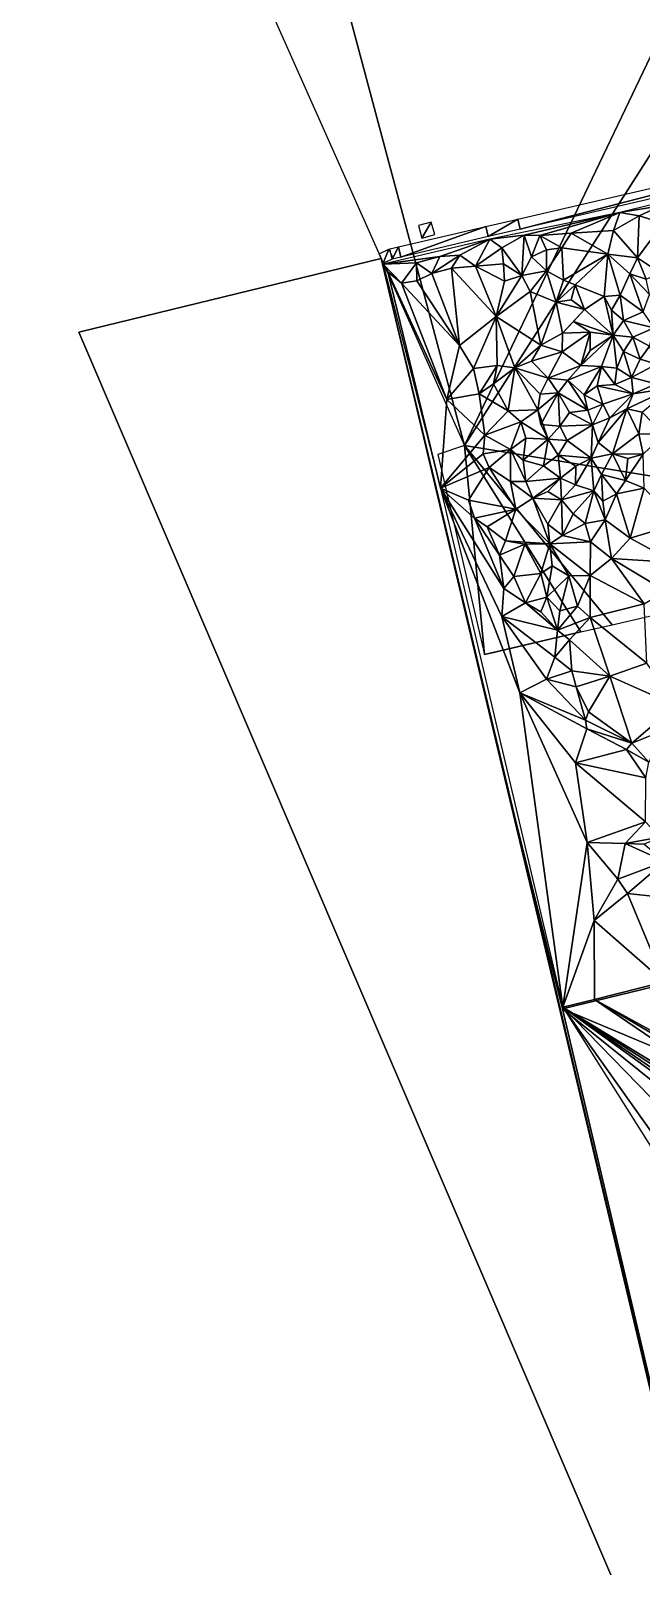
# Model space of a CAD drawing. Header units: metres. Extents: x -113 to 180, y -133 to 86.
# Drawn here: x -74.1 to -62.23, y -108.34 to -78.48 of the extents above; entities that cross this region are included whole.
import ezdxf

# ---------------------------------------------------------------- set-up
doc = ezdxf.new("R2010")
doc.units = ezdxf.units.M
for name, color, linetype, true_color in [('ARQUETA', 7, 'Continuous', 0x6f7175), ('ASFALTO', 7, 'Continuous', 0x4a4b4e), ('BORDILLO', 7, 'Continuous', 0xcfcac0), ('EDIFICACION', 7, 'Continuous', 0xd9d4ca), ('TERRENO', 7, 'Continuous', 0x9a9179)]:
    doc.layers.add(name, color=color, linetype=linetype, true_color=true_color)

msp = doc.modelspace()

# ---------------------------------------------------------------- linework, layer by layer
at = {"layer": 'ARQUETA'}
for points in [[(-66.317, -82.197, 81.604), (-66.566, -82.266, 81.64), (-66.498, -82.511, 81.641)], [(-66.498, -82.511, 81.641), (-66.249, -82.442, 81.605), (-66.317, -82.197, 81.604)]]:
    msp.add_3dface(points, dxfattribs=at)
at = {"layer": 'ASFALTO'}
for points in [[(-74.098, -10.856, 81.341), (-53.14, -66.909, 80.216), (-33.604, -107.754, 80.587)], [(-62.503, -30.938, 80.492), (-74.098, -10.856, 81.341), (-33.604, -107.754, 80.587)], [(-65.215, -13.39, 80.668), (-63.782, -19.387, 80.6), (-33.604, -107.754, 80.587)], [(-65.215, -13.39, 80.668), (-33.604, -107.754, 80.587), (-44.72, -63.472, 79.703)], [(-63.782, -19.387, 80.6), (-61.129, -30.584, 80.398), (-33.604, -107.754, 80.587)], [(-61.158, -30.633, 80.4), (-62.46, -30.956, 80.489), (-33.604, -107.754, 80.587)], [(-62.501, -30.941, 80.492), (-62.503, -30.938, 80.492), (-33.604, -107.754, 80.587)], [(-62.499, -30.944, 80.492), (-62.501, -30.941, 80.492), (-33.604, -107.754, 80.587)], [(-62.496, -30.947, 80.491), (-62.499, -30.944, 80.492), (-33.604, -107.754, 80.587)], [(-62.493, -30.949, 80.491), (-62.496, -30.947, 80.491), (-33.604, -107.754, 80.587)], [(-62.49, -30.952, 80.491), (-62.493, -30.949, 80.491), (-33.604, -107.754, 80.587)], [(-62.486, -30.954, 80.491), (-62.49, -30.952, 80.491), (-33.604, -107.754, 80.587)], [(-62.483, -30.955, 80.491), (-62.486, -30.954, 80.491), (-33.604, -107.754, 80.587)], [(-62.479, -30.956, 80.49), (-62.483, -30.955, 80.491), (-33.604, -107.754, 80.587)], [(-62.475, -30.957, 80.49), (-62.479, -30.956, 80.49), (-33.604, -107.754, 80.587)], [(-62.471, -30.957, 80.49), (-62.475, -30.957, 80.49), (-33.604, -107.754, 80.587)], [(-62.467, -30.957, 80.489), (-62.471, -30.957, 80.49), (-33.604, -107.754, 80.587)], [(-62.463, -30.957, 80.489), (-62.467, -30.957, 80.489), (-33.604, -107.754, 80.587)], [(-62.46, -30.956, 80.489), (-62.463, -30.957, 80.489), (-33.604, -107.754, 80.587)], [(-53.14, -66.911, 80.216), (-59.073, -72.736, 80.818), (-65.672, -86.542, 81.767)], [(-53.14, -66.911, 80.216), (-65.672, -86.542, 81.767), (-55.186, -88.259, 81.847)], [(-59.073, -72.736, 80.818), (-68.751, -74.991, 81.63), (-65.672, -86.542, 81.767)], [(-68.751, -74.991, 81.63), (-70.54, -75.596, 81.983), (-65.672, -86.542, 81.767)], [(-65.672, -86.542, 81.767), (-66.19, -86.716, 81.801), (-65.284, -90.612, 81.836)], [(-65.672, -86.542, 81.767), (-65.284, -90.612, 81.836), (-63.41, -90.171, 81.931)], [(-65.672, -86.542, 81.767), (-63.41, -90.171, 81.931), (-62.802, -90.029, 82.032)], [(-65.672, -86.542, 81.767), (-62.802, -90.029, 82.032), (-55.186, -88.259, 81.847)], [(-65.284, -90.612, 81.836), (-65.105, -90.57, 81.824), (-63.41, -90.171, 81.931)]]:
    msp.add_3dface(points, dxfattribs=at)
at = {"layer": 'BORDILLO'}
for points in [[(-64.591, -82.334, 81.535), (-64.636, -82.14, 81.537), (-56.772, -80.312, 80.773)], [(-64.591, -82.334, 81.535), (-56.772, -80.312, 80.773), (-56.727, -80.506, 80.771)], [(-66.905, -82.878, 81.829), (-66.951, -82.683, 81.827), (-65.256, -82.284, 81.588)], [(-66.905, -82.878, 81.829), (-65.256, -82.284, 81.588), (-65.211, -82.479, 81.59)], [(-65.211, -82.479, 81.59), (-65.256, -82.284, 81.588), (-64.636, -82.14, 81.537)], [(-65.211, -82.479, 81.59), (-64.636, -82.14, 81.537), (-64.591, -82.334, 81.535)], [(-67.248, -82.997, 81.879), (-67.33, -82.814, 81.885), (-67.137, -82.728, 81.853)], [(-67.248, -82.997, 81.879), (-67.137, -82.728, 81.853), (-67.056, -82.911, 81.85)], [(-67.074, -82.917, 81.852), (-67.119, -82.722, 81.851), (-66.951, -82.683, 81.827)], [(-67.074, -82.917, 81.852), (-66.951, -82.683, 81.827), (-66.906, -82.878, 81.829)]]:
    msp.add_3dface(points, dxfattribs=at)
at = {"layer": 'EDIFICACION'}
for points in [[(-67.289, -82.905, 88.741), (-73.161, -84.341, 87.575), (-59.182, -117.035, 87.575)], [(-73.161, -84.341, 80.575), (-67.289, -82.905, 81.741), (-67.289, -82.905, 88.741)], [(-73.161, -84.341, 80.575), (-67.289, -82.905, 88.741), (-73.161, -84.341, 87.575)], [(-66.262, -87.208, 88.813), (-67.289, -82.905, 88.741), (-59.182, -117.035, 87.575)], [(-67.289, -82.905, 81.741), (-66.262, -87.208, 81.813), (-66.262, -87.208, 88.813)], [(-67.289, -82.905, 81.741), (-66.262, -87.208, 88.813), (-67.289, -82.905, 88.741)], [(-59.182, -117.035, 80.575), (-73.161, -84.341, 80.575), (-73.161, -84.341, 87.575)], [(-59.182, -117.035, 80.575), (-73.161, -84.341, 87.575), (-59.182, -117.035, 87.575)], [(-64.704, -93.72, 88.868), (-66.262, -87.208, 88.813), (-59.182, -117.035, 87.575)], [(-66.262, -87.208, 81.813), (-64.704, -93.72, 81.868), (-64.704, -93.72, 88.868)], [(-66.262, -87.208, 81.813), (-64.704, -93.72, 88.868), (-66.262, -87.208, 88.813)], [(-63.763, -97.502, 87.575), (-64.704, -93.72, 88.868), (-59.182, -117.035, 87.575)], [(-64.704, -93.72, 81.868), (-63.763, -97.502, 80.575), (-63.763, -97.502, 87.575)], [(-64.704, -93.72, 81.868), (-63.763, -97.502, 87.575), (-64.704, -93.72, 88.868)], [(-56.003, -100.756, 87.953), (-57.146, -95.894, 87.911), (-63.763, -97.502, 87.575)], [(-63.763, -97.502, 80.575), (-57.146, -95.894, 80.911), (-57.146, -95.894, 87.911)], [(-63.763, -97.502, 80.575), (-57.146, -95.894, 87.911), (-63.763, -97.502, 87.575)], [(-55.125, -104.456, 87.884), (-56.003, -100.756, 87.953), (-63.763, -97.502, 87.575)], [(-59.182, -117.035, 87.575), (-55.125, -104.456, 87.884), (-63.763, -97.502, 87.575)]]:
    msp.add_3dface(points, dxfattribs=at)
at = {"layer": 'TERRENO'}
for points in [[(-61.049, -81.625, 81.064), (-62.65, -82.015, 81.223), (-61.857, -81.882, 81.119)], [(-64.512, -82.455, 81.363), (-62.65, -82.015, 81.223), (-65.179, -82.529, 81.448)], [(-62.65, -82.015, 81.223), (-64.512, -82.455, 81.363), (-64.207, -82.457, 81.39)], [(-63.594, -82.417, 81.351), (-62.65, -82.015, 81.223), (-64.207, -82.457, 81.39)], [(-62.65, -82.015, 81.223), (-63.594, -82.417, 81.351), (-62.772, -82.362, 81.269)], [(-62.278, -82.075, 81.193), (-62.65, -82.015, 81.223), (-62.772, -82.362, 81.269)], [(-62.305, -82.892, 81.4), (-62.278, -82.075, 81.193), (-62.772, -82.362, 81.269)], [(-62.65, -82.015, 81.223), (-62.278, -82.075, 81.193), (-61.857, -81.882, 81.119)], [(-61.81, -82.22, 81.194), (-62.278, -82.075, 81.193), (-62.305, -82.892, 81.4)], [(-62.278, -82.075, 81.193), (-61.81, -82.22, 81.194), (-61.857, -81.882, 81.119)], [(-63.776, -82.701, 81.307), (-63.594, -82.417, 81.351), (-64.207, -82.457, 81.39)], [(-63.776, -82.701, 81.307), (-62.885, -82.824, 81.381), (-63.594, -82.417, 81.351)], [(-63.594, -82.417, 81.351), (-62.885, -82.824, 81.381), (-62.772, -82.362, 81.269)], [(-62.885, -82.824, 81.381), (-62.305, -82.892, 81.4), (-62.772, -82.362, 81.269)], [(-61.81, -82.22, 81.194), (-62.305, -82.892, 81.4), (-61.859, -83.189, 81.43)], [(-66.15, -82.869, 81.514), (-65.179, -82.529, 81.448), (-67.247, -83.015, 81.739)], [(-65.179, -82.529, 81.448), (-66.15, -82.869, 81.514), (-65.763, -82.842, 81.523)], [(-65.453, -83.053, 81.483), (-65.179, -82.529, 81.448), (-65.763, -82.842, 81.523)], [(-65.453, -83.053, 81.483), (-64.942, -82.699, 81.428), (-65.179, -82.529, 81.448)], [(-64.942, -82.699, 81.428), (-65.453, -83.053, 81.483), (-64.909, -83.008, 81.471)], [(-64.942, -82.699, 81.428), (-64.512, -82.455, 81.363), (-65.179, -82.529, 81.448)], [(-64.942, -82.699, 81.428), (-64.557, -83.236, 81.471), (-64.512, -82.455, 81.363)], [(-64.557, -83.236, 81.471), (-64.942, -82.699, 81.428), (-64.909, -83.008, 81.471)], [(-64.557, -83.236, 81.471), (-64.368, -82.876, 81.401), (-64.512, -82.455, 81.363)], [(-64.512, -82.455, 81.363), (-64.368, -82.876, 81.401), (-64.207, -82.457, 81.39)], [(-64.368, -82.876, 81.401), (-64.078, -82.739, 81.325), (-64.207, -82.457, 81.39)], [(-64.078, -82.739, 81.325), (-63.776, -82.701, 81.307), (-64.207, -82.457, 81.39)], [(-64.073, -83.145, 81.425), (-63.776, -82.701, 81.307), (-64.078, -82.739, 81.325)], [(-63.776, -82.701, 81.307), (-64.073, -83.145, 81.425), (-63.743, -83.327, 81.4)], [(-62.885, -82.824, 81.381), (-63.776, -82.701, 81.307), (-63.743, -83.327, 81.4)], [(-66.601, -82.99, 81.629), (-66.15, -82.869, 81.514), (-67.247, -83.015, 81.739)], [(-66.896, -83.384, 81.682), (-66.601, -82.99, 81.629), (-67.247, -83.015, 81.739)], [(-67.157, -83.165, 81.657), (-67.247, -83.015, 81.739), (-66.139, -87.372, 81.8)], [(-67.157, -83.165, 81.657), (-66.896, -83.384, 81.682), (-67.247, -83.015, 81.739)], [(-66.601, -82.99, 81.629), (-66.896, -83.384, 81.682), (-66.596, -83.344, 81.682)], [(-66.601, -82.99, 81.629), (-66.303, -83.197, 81.6), (-66.15, -82.869, 81.514)], [(-66.303, -83.197, 81.6), (-66.601, -82.99, 81.629), (-66.596, -83.344, 81.682)], [(-66.15, -82.869, 81.514), (-66.303, -83.197, 81.6), (-65.763, -82.842, 81.523)], [(-66.303, -83.197, 81.6), (-65.923, -83.096, 81.529), (-65.763, -82.842, 81.523)], [(-65.923, -83.096, 81.529), (-65.453, -83.053, 81.483), (-65.763, -82.842, 81.523)], [(-64.909, -83.008, 81.471), (-65.453, -83.053, 81.483), (-64.893, -83.35, 81.53)], [(-64.557, -83.236, 81.471), (-64.909, -83.008, 81.471), (-64.893, -83.35, 81.53)], [(-64.557, -83.236, 81.471), (-64.073, -83.145, 81.425), (-64.368, -82.876, 81.401)], [(-64.368, -82.876, 81.401), (-64.073, -83.145, 81.425), (-64.078, -82.739, 81.325)], [(-63.521, -83.422, 81.412), (-62.885, -82.824, 81.381), (-63.743, -83.327, 81.4)], [(-62.885, -82.824, 81.381), (-63.521, -83.422, 81.412), (-62.958, -83.648, 81.45)], [(-62.643, -83.619, 81.424), (-62.885, -82.824, 81.381), (-62.958, -83.648, 81.45)], [(-62.305, -82.892, 81.4), (-62.885, -82.824, 81.381), (-62.46, -83.202, 81.409)], [(-62.46, -83.202, 81.409), (-62.885, -82.824, 81.381), (-62.643, -83.619, 81.424)], [(-62.305, -82.892, 81.4), (-62.46, -83.202, 81.409), (-62.139, -83.306, 81.398)], [(-61.859, -83.189, 81.43), (-62.305, -82.892, 81.4), (-62.139, -83.306, 81.398)], [(-66.015, -85.651, 81.8), (-67.157, -83.165, 81.657), (-66.139, -87.372, 81.8)], [(-66.896, -83.384, 81.682), (-67.157, -83.165, 81.657), (-66.015, -85.651, 81.8)], [(-66.303, -83.197, 81.6), (-66.596, -83.344, 81.682), (-65.766, -84.598, 81.694)], [(-65.923, -83.096, 81.529), (-66.303, -83.197, 81.6), (-65.766, -84.598, 81.694)], [(-65.055, -84.037, 81.6), (-65.453, -83.053, 81.483), (-65.923, -83.096, 81.529)], [(-65.055, -84.037, 81.6), (-65.923, -83.096, 81.529), (-65.766, -84.598, 81.694)], [(-65.453, -83.053, 81.483), (-65.055, -84.037, 81.6), (-64.893, -83.35, 81.53)], [(-65.055, -84.037, 81.6), (-64.557, -83.236, 81.471), (-64.893, -83.35, 81.53)], [(-64.557, -83.236, 81.471), (-65.055, -84.037, 81.6), (-64.394, -83.551, 81.52)], [(-64.073, -83.145, 81.425), (-64.557, -83.236, 81.471), (-64.394, -83.551, 81.52)], [(-63.889, -83.757, 81.527), (-64.073, -83.145, 81.425), (-64.394, -83.551, 81.52)], [(-64.073, -83.145, 81.425), (-63.889, -83.757, 81.527), (-63.743, -83.327, 81.4)], [(-63.889, -83.757, 81.527), (-63.521, -83.422, 81.412), (-63.743, -83.327, 81.4)], [(-62.46, -83.202, 81.409), (-62.643, -83.619, 81.424), (-62.199, -83.943, 81.431)], [(-62.46, -83.202, 81.409), (-62.076, -83.605, 81.408), (-62.139, -83.306, 81.398)], [(-62.076, -83.605, 81.408), (-62.46, -83.202, 81.409), (-62.199, -83.943, 81.431)], [(-66.596, -83.344, 81.682), (-66.896, -83.384, 81.682), (-65.766, -84.598, 81.694)], [(-66.896, -83.384, 81.682), (-66.015, -85.651, 81.8), (-65.766, -84.598, 81.694)], [(-64.394, -83.551, 81.52), (-65.055, -84.037, 81.6), (-64.184, -84.59, 81.561)], [(-63.889, -83.757, 81.527), (-64.394, -83.551, 81.52), (-64.184, -84.59, 81.561)], [(-63.521, -83.422, 81.412), (-63.889, -83.757, 81.527), (-63.598, -83.708, 81.468)], [(-63.337, -83.898, 81.455), (-63.521, -83.422, 81.412), (-63.598, -83.708, 81.468)], [(-63.521, -83.422, 81.412), (-63.337, -83.898, 81.455), (-62.958, -83.648, 81.45)], [(-62.814, -83.914, 81.432), (-62.643, -83.619, 81.424), (-62.958, -83.648, 81.45)], [(-62.814, -83.914, 81.432), (-62.578, -84.11, 81.433), (-62.643, -83.619, 81.424)], [(-62.643, -83.619, 81.424), (-62.578, -84.11, 81.433), (-62.199, -83.943, 81.431)], [(-63.766, -84.356, 81.506), (-63.889, -83.757, 81.527), (-64.184, -84.59, 81.561)], [(-63.889, -83.757, 81.527), (-63.337, -83.898, 81.455), (-63.598, -83.708, 81.468)], [(-63.337, -83.898, 81.455), (-63.889, -83.757, 81.527), (-63.766, -84.356, 81.506)], [(-63.337, -83.898, 81.455), (-63.766, -84.356, 81.506), (-63.549, -84.13, 81.458)], [(-62.778, -84.401, 81.483), (-63.337, -83.898, 81.455), (-63.549, -84.13, 81.458)], [(-63.337, -83.898, 81.455), (-62.778, -84.401, 81.483), (-62.958, -83.648, 81.45)], [(-62.778, -84.401, 81.483), (-62.814, -83.914, 81.432), (-62.958, -83.648, 81.45)], [(-62.778, -84.401, 81.483), (-62.578, -84.11, 81.433), (-62.814, -83.914, 81.432)], [(-65.492, -85.048, 81.691), (-65.055, -84.037, 81.6), (-65.766, -84.598, 81.694)], [(-65.055, -84.037, 81.6), (-65.492, -85.048, 81.691), (-65.034, -84.985, 81.68)], [(-64.693, -85.035, 81.61), (-65.055, -84.037, 81.6), (-65.034, -84.985, 81.68)], [(-65.055, -84.037, 81.6), (-64.693, -85.035, 81.61), (-64.184, -84.59, 81.561)], [(-63.766, -84.356, 81.506), (-63.23, -84.342, 81.459), (-63.549, -84.13, 81.458)], [(-63.23, -84.342, 81.459), (-62.778, -84.401, 81.483), (-63.549, -84.13, 81.458)], [(-62.778, -84.401, 81.483), (-62.401, -84.435, 81.468), (-62.578, -84.11, 81.433)], [(-62.578, -84.11, 81.433), (-61.987, -84.255, 81.429), (-62.199, -83.943, 81.431)], [(-62.401, -84.435, 81.468), (-61.987, -84.255, 81.429), (-62.578, -84.11, 81.433)], [(-63.774, -84.725, 81.568), (-63.766, -84.356, 81.506), (-64.184, -84.59, 81.561)], [(-63.774, -84.725, 81.568), (-63.23, -84.342, 81.459), (-63.766, -84.356, 81.506)], [(-63.407, -84.988, 81.529), (-63.23, -84.342, 81.459), (-63.774, -84.725, 81.568)], [(-63.23, -84.342, 81.459), (-63.407, -84.988, 81.529), (-63.229, -84.699, 81.527)], [(-63.005, -85.006, 81.491), (-62.778, -84.401, 81.483), (-63.407, -84.988, 81.529)], [(-63.407, -84.988, 81.529), (-62.778, -84.401, 81.483), (-63.229, -84.699, 81.527)], [(-62.778, -84.401, 81.483), (-63.23, -84.342, 81.459), (-63.229, -84.699, 81.527)], [(-62.778, -84.401, 81.483), (-63.005, -85.006, 81.491), (-62.707, -85.041, 81.502)], [(-62.778, -84.401, 81.483), (-62.707, -85.041, 81.502), (-62.579, -84.718, 81.519)], [(-62.401, -84.435, 81.468), (-62.778, -84.401, 81.483), (-62.579, -84.718, 81.519)], [(-62.255, -84.864, 81.468), (-62.401, -84.435, 81.468), (-62.579, -84.718, 81.519)], [(-62.076, -84.614, 81.465), (-61.987, -84.255, 81.429), (-62.401, -84.435, 81.468)], [(-62.255, -84.864, 81.468), (-62.076, -84.614, 81.465), (-62.401, -84.435, 81.468)], [(-66.015, -85.651, 81.8), (-65.492, -85.048, 81.691), (-65.766, -84.598, 81.694)], [(-64.693, -85.035, 81.61), (-64.366, -84.902, 81.583), (-64.184, -84.59, 81.561)], [(-64.366, -84.902, 81.583), (-63.774, -84.725, 81.568), (-64.184, -84.59, 81.561)], [(-63.774, -84.725, 81.568), (-64.366, -84.902, 81.583), (-64.046, -85.232, 81.616)], [(-63.407, -84.988, 81.529), (-63.774, -84.725, 81.568), (-64.046, -85.232, 81.616)], [(-62.707, -85.041, 81.502), (-62.423, -85.219, 81.519), (-62.579, -84.718, 81.519)], [(-62.423, -85.219, 81.519), (-62.255, -84.864, 81.468), (-62.579, -84.718, 81.519)], [(-62.255, -84.864, 81.468), (-61.938, -84.959, 81.43), (-62.076, -84.614, 81.465)], [(-65.382, -85.54, 81.614), (-65.492, -85.048, 81.691), (-66.015, -85.651, 81.8)], [(-65.492, -85.048, 81.691), (-65.382, -85.54, 81.614), (-65.034, -84.985, 81.68)], [(-65.034, -84.985, 81.68), (-65.382, -85.54, 81.614), (-65.108, -85.346, 81.601)], [(-64.693, -85.035, 81.61), (-65.034, -84.985, 81.68), (-65.108, -85.346, 81.601)], [(-64.818, -85.873, 81.618), (-64.693, -85.035, 81.61), (-65.108, -85.346, 81.601)], [(-64.242, -85.849, 81.649), (-64.693, -85.035, 81.61), (-64.818, -85.873, 81.618)], [(-64.366, -84.902, 81.583), (-64.693, -85.035, 81.61), (-64.046, -85.232, 81.616)], [(-64.693, -85.035, 81.61), (-64.242, -85.849, 81.649), (-64.201, -85.547, 81.66)], [(-64.046, -85.232, 81.616), (-64.693, -85.035, 81.61), (-64.201, -85.547, 81.66)], [(-63.662, -85.274, 81.612), (-63.407, -84.988, 81.529), (-64.046, -85.232, 81.616)], [(-63.005, -85.006, 81.491), (-63.407, -84.988, 81.529), (-63.662, -85.274, 81.612)], [(-63.344, -85.561, 81.528), (-63.005, -85.006, 81.491), (-63.662, -85.274, 81.612)], [(-63.094, -85.381, 81.527), (-63.005, -85.006, 81.491), (-63.344, -85.561, 81.528)], [(-62.749, -85.358, 81.487), (-63.005, -85.006, 81.491), (-63.094, -85.381, 81.527)], [(-63.005, -85.006, 81.491), (-62.749, -85.358, 81.487), (-62.707, -85.041, 81.502)], [(-62.749, -85.358, 81.487), (-62.423, -85.219, 81.519), (-62.707, -85.041, 81.502)], [(-62.255, -84.864, 81.468), (-62.423, -85.219, 81.519), (-61.938, -84.959, 81.43)], [(-61.938, -84.959, 81.43), (-62.423, -85.219, 81.519), (-61.94, -85.342, 81.426)], [(-65.382, -85.54, 81.614), (-64.818, -85.873, 81.618), (-65.108, -85.346, 81.601)], [(-63.85, -85.519, 81.612), (-64.046, -85.232, 81.616), (-64.201, -85.547, 81.66)], [(-63.85, -85.519, 81.612), (-63.662, -85.274, 81.612), (-64.046, -85.232, 81.616)], [(-63.85, -85.519, 81.612), (-63.275, -85.857, 81.557), (-63.662, -85.274, 81.612)], [(-63.275, -85.857, 81.557), (-63.344, -85.561, 81.528), (-63.662, -85.274, 81.612)], [(-62.983, -85.738, 81.58), (-63.094, -85.381, 81.527), (-63.344, -85.561, 81.528)], [(-62.389, -85.539, 81.496), (-62.749, -85.358, 81.487), (-63.094, -85.381, 81.527)], [(-62.983, -85.738, 81.58), (-62.389, -85.539, 81.496), (-63.094, -85.381, 81.527)], [(-62.389, -85.539, 81.496), (-62.423, -85.219, 81.519), (-62.749, -85.358, 81.487)], [(-62.423, -85.219, 81.519), (-62.389, -85.539, 81.496), (-61.94, -85.342, 81.426)], [(-62.389, -85.539, 81.496), (-61.648, -85.424, 81.419), (-61.94, -85.342, 81.426)], [(-65.277, -86.34, 81.714), (-66.015, -85.651, 81.8), (-66.139, -87.372, 81.8)], [(-65.277, -86.34, 81.714), (-65.382, -85.54, 81.614), (-66.015, -85.651, 81.8)], [(-64.818, -85.873, 81.618), (-65.382, -85.54, 81.614), (-65.277, -86.34, 81.714)], [(-63.85, -85.519, 81.612), (-64.242, -85.849, 81.649), (-64.184, -86.135, 81.578)], [(-64.242, -85.849, 81.649), (-63.85, -85.519, 81.612), (-64.201, -85.547, 81.66)], [(-63.817, -86.166, 81.627), (-63.85, -85.519, 81.612), (-64.184, -86.135, 81.578)], [(-63.85, -85.519, 81.612), (-63.817, -86.166, 81.627), (-63.627, -85.904, 81.629)], [(-63.275, -85.857, 81.557), (-63.85, -85.519, 81.612), (-63.627, -85.904, 81.629)], [(-63.275, -85.857, 81.557), (-62.983, -85.738, 81.58), (-63.344, -85.561, 81.528)], [(-62.389, -85.539, 81.496), (-62.983, -85.738, 81.58), (-62.843, -86.007, 81.579)], [(-62.513, -85.829, 81.51), (-62.389, -85.539, 81.496), (-62.843, -86.007, 81.579)], [(-62.215, -85.894, 81.467), (-61.648, -85.424, 81.419), (-62.513, -85.829, 81.51)], [(-61.648, -85.424, 81.419), (-62.389, -85.539, 81.496), (-62.513, -85.829, 81.51)], [(-64.576, -86.084, 81.621), (-64.818, -85.873, 81.618), (-65.277, -86.34, 81.714)], [(-64.576, -86.084, 81.621), (-64.242, -85.849, 81.649), (-64.818, -85.873, 81.618)], [(-64.576, -86.084, 81.621), (-64.041, -86.424, 81.629), (-64.242, -85.849, 81.649)], [(-64.242, -85.849, 81.649), (-64.041, -86.424, 81.629), (-64.184, -86.135, 81.578)], [(-63.817, -86.166, 81.627), (-63.184, -86.145, 81.653), (-63.627, -85.904, 81.629)], [(-63.184, -86.145, 81.653), (-63.275, -85.857, 81.557), (-63.627, -85.904, 81.629)], [(-63.184, -86.145, 81.653), (-62.983, -85.738, 81.58), (-63.275, -85.857, 81.557)], [(-62.983, -85.738, 81.58), (-63.184, -86.145, 81.653), (-62.843, -86.007, 81.579)], [(-62.843, -86.007, 81.579), (-63.184, -86.145, 81.653), (-63.074, -86.484, 81.626)], [(-62.513, -85.829, 81.51), (-62.843, -86.007, 81.579), (-63.074, -86.484, 81.626)], [(-62.794, -86.708, 81.631), (-62.513, -85.829, 81.51), (-63.074, -86.484, 81.626)], [(-62.513, -85.829, 81.51), (-62.794, -86.708, 81.631), (-62.282, -86.315, 81.423)], [(-62.215, -85.894, 81.467), (-62.513, -85.829, 81.51), (-62.282, -86.315, 81.423)], [(-61.798, -86.33, 81.459), (-62.215, -85.894, 81.467), (-62.282, -86.315, 81.423)], [(-64.778, -86.62, 81.8), (-64.576, -86.084, 81.621), (-65.277, -86.34, 81.714)], [(-64.576, -86.084, 81.621), (-64.778, -86.62, 81.8), (-64.478, -86.402, 81.621)], [(-64.041, -86.424, 81.629), (-64.576, -86.084, 81.621), (-64.478, -86.402, 81.621)], [(-64.041, -86.424, 81.629), (-63.817, -86.166, 81.627), (-64.184, -86.135, 81.578)], [(-63.817, -86.166, 81.627), (-64.041, -86.424, 81.629), (-63.673, -86.449, 81.68)], [(-63.184, -86.145, 81.653), (-63.817, -86.166, 81.627), (-63.673, -86.449, 81.68)], [(-63.21, -86.789, 81.514), (-63.184, -86.145, 81.653), (-63.673, -86.449, 81.68)], [(-63.184, -86.145, 81.653), (-63.21, -86.789, 81.514), (-63.074, -86.484, 81.626)], [(-62.794, -86.708, 81.631), (-62.199, -86.711, 81.455), (-62.282, -86.315, 81.423)], [(-62.199, -86.711, 81.455), (-61.798, -86.33, 81.459), (-62.282, -86.315, 81.423)], [(-65.31, -86.704, 81.723), (-65.277, -86.34, 81.714), (-66.139, -87.372, 81.8)], [(-64.778, -86.62, 81.8), (-65.277, -86.34, 81.714), (-65.31, -86.704, 81.723)], [(-64.778, -86.62, 81.8), (-64.529, -86.827, 81.678), (-64.478, -86.402, 81.621)], [(-64.529, -86.827, 81.678), (-64.041, -86.424, 81.629), (-64.478, -86.402, 81.621)], [(-64.136, -86.938, 81.682), (-64.041, -86.424, 81.629), (-64.529, -86.827, 81.678)], [(-63.847, -86.733, 81.675), (-64.041, -86.424, 81.629), (-64.136, -86.938, 81.682)], [(-64.041, -86.424, 81.629), (-63.847, -86.733, 81.675), (-63.673, -86.449, 81.68)], [(-63.847, -86.733, 81.675), (-63.21, -86.789, 81.514), (-63.673, -86.449, 81.68)], [(-63.21, -86.789, 81.514), (-62.794, -86.708, 81.631), (-63.074, -86.484, 81.626)], [(-65.193, -86.969, 81.8), (-65.31, -86.704, 81.723), (-66.139, -87.372, 81.8)], [(-65.193, -86.969, 81.8), (-64.778, -86.62, 81.8), (-65.31, -86.704, 81.723)], [(-64.778, -86.62, 81.8), (-65.193, -86.969, 81.8), (-64.774, -87.243, 81.761)], [(-64.778, -86.62, 81.8), (-64.475, -87.247, 81.729), (-64.529, -86.827, 81.678)], [(-64.475, -87.247, 81.729), (-64.778, -86.62, 81.8), (-64.774, -87.243, 81.761)], [(-64.475, -87.247, 81.729), (-64.136, -86.938, 81.682), (-64.529, -86.827, 81.678)], [(-63.804, -87.178, 81.731), (-63.847, -86.733, 81.675), (-64.136, -86.938, 81.682)], [(-63.847, -86.733, 81.675), (-63.804, -87.178, 81.731), (-63.503, -86.943, 81.676)], [(-63.21, -86.789, 81.514), (-63.847, -86.733, 81.675), (-63.503, -86.943, 81.676)], [(-63.512, -87.307, 81.659), (-63.21, -86.789, 81.514), (-63.503, -86.943, 81.676)], [(-63.154, -87.427, 81.597), (-63.21, -86.789, 81.514), (-63.512, -87.307, 81.659)], [(-62.794, -86.708, 81.631), (-63.21, -86.789, 81.514), (-63.01, -87.105, 81.603)], [(-63.01, -87.105, 81.603), (-63.21, -86.789, 81.514), (-63.154, -87.427, 81.597)], [(-62.794, -86.708, 81.631), (-63.01, -87.105, 81.603), (-62.538, -87.225, 81.566)], [(-62.794, -86.708, 81.631), (-62.538, -87.225, 81.566), (-62.494, -86.797, 81.523)], [(-62.199, -86.711, 81.455), (-62.794, -86.708, 81.631), (-62.494, -86.797, 81.523)], [(-62.538, -87.225, 81.566), (-62.199, -86.711, 81.455), (-62.494, -86.797, 81.523)], [(-62.199, -86.711, 81.455), (-62.538, -87.225, 81.566), (-62.181, -87.374, 81.576)], [(-65.592, -87.605, 81.928), (-65.193, -86.969, 81.8), (-66.139, -87.372, 81.8)], [(-64.675, -87.78, 81.678), (-65.193, -86.969, 81.8), (-65.592, -87.605, 81.928)], [(-65.193, -86.969, 81.8), (-64.675, -87.78, 81.678), (-64.774, -87.243, 81.761)], [(-63.804, -87.178, 81.731), (-64.136, -86.938, 81.682), (-64.475, -87.247, 81.729)], [(-64.343, -87.568, 81.723), (-63.804, -87.178, 81.731), (-64.475, -87.247, 81.729)], [(-63.804, -87.178, 81.731), (-64.343, -87.568, 81.723), (-64.048, -87.436, 81.791)], [(-63.785, -87.6, 81.77), (-63.804, -87.178, 81.731), (-64.048, -87.436, 81.791)], [(-63.804, -87.178, 81.731), (-63.512, -87.307, 81.659), (-63.503, -86.943, 81.676)], [(-63.804, -87.178, 81.731), (-63.785, -87.6, 81.77), (-63.512, -87.307, 81.659)], [(-63.01, -87.105, 81.603), (-63.154, -87.427, 81.597), (-62.981, -87.628, 81.6)], [(-62.538, -87.225, 81.566), (-63.01, -87.105, 81.603), (-62.719, -87.482, 81.564)], [(-62.719, -87.482, 81.564), (-63.01, -87.105, 81.603), (-62.981, -87.628, 81.6)], [(-63.761, -97.472, 81.892), (-64.595, -91.354, 81.8), (-66.139, -87.372, 81.8)], [(-64.595, -91.354, 81.8), (-64.941, -89.871, 81.8), (-66.139, -87.372, 81.8)], [(-65.477, -87.955, 81.863), (-65.592, -87.605, 81.928), (-66.139, -87.372, 81.8)], [(-64.941, -89.871, 81.8), (-64.906, -89.325, 81.749), (-66.139, -87.372, 81.8)], [(-64.906, -89.325, 81.749), (-65.477, -87.955, 81.863), (-66.139, -87.372, 81.8)], [(-64.675, -87.78, 81.678), (-64.343, -87.568, 81.723), (-64.774, -87.243, 81.761)], [(-64.343, -87.568, 81.723), (-64.475, -87.247, 81.729), (-64.774, -87.243, 81.761)], [(-64.343, -87.568, 81.723), (-63.785, -87.6, 81.77), (-64.048, -87.436, 81.791)], [(-63.785, -87.6, 81.77), (-63.154, -87.427, 81.597), (-63.512, -87.307, 81.659)], [(-63.154, -87.427, 81.597), (-63.785, -87.6, 81.77), (-63.559, -87.876, 81.725)], [(-63.326, -88.064, 81.679), (-63.154, -87.427, 81.597), (-63.559, -87.876, 81.725)], [(-63.154, -87.427, 81.597), (-63.326, -88.064, 81.679), (-62.934, -87.991, 81.675)], [(-62.981, -87.628, 81.6), (-63.154, -87.427, 81.597), (-62.934, -87.991, 81.675)], [(-62.719, -87.482, 81.564), (-62.981, -87.628, 81.6), (-62.934, -87.991, 81.675)], [(-62.453, -88.349, 81.616), (-62.719, -87.482, 81.564), (-62.934, -87.991, 81.675)], [(-62.538, -87.225, 81.566), (-62.719, -87.482, 81.564), (-62.181, -87.374, 81.576)], [(-62.181, -87.374, 81.576), (-62.719, -87.482, 81.564), (-62.453, -88.349, 81.616)], [(-61.531, -88.065, 81.6), (-62.181, -87.374, 81.576), (-62.453, -88.349, 81.616)], [(-64.675, -87.78, 81.678), (-65.592, -87.605, 81.928), (-65.477, -87.955, 81.863)], [(-64.675, -87.78, 81.678), (-65.477, -87.955, 81.863), (-65.229, -88.127, 81.911)], [(-64.875, -88.4, 81.888), (-64.675, -87.78, 81.678), (-65.229, -88.127, 81.911)], [(-64.014, -88.456, 81.708), (-64.675, -87.78, 81.678), (-64.875, -88.4, 81.888)], [(-64.014, -88.456, 81.708), (-64.343, -87.568, 81.723), (-64.675, -87.78, 81.678)], [(-63.785, -87.6, 81.77), (-64.343, -87.568, 81.723), (-64.052, -88.074, 81.683)], [(-64.343, -87.568, 81.723), (-64.014, -88.456, 81.708), (-64.052, -88.074, 81.683)], [(-63.768, -88.295, 81.82), (-63.785, -87.6, 81.77), (-64.052, -88.074, 81.683)], [(-63.785, -87.6, 81.77), (-63.768, -88.295, 81.82), (-63.559, -87.876, 81.725)], [(-65.477, -87.955, 81.863), (-64.99, -88.678, 81.837), (-65.229, -88.127, 81.911)], [(-64.906, -89.325, 81.749), (-64.99, -88.678, 81.837), (-65.477, -87.955, 81.863)], [(-64.014, -88.456, 81.708), (-63.768, -88.295, 81.82), (-64.052, -88.074, 81.683)], [(-63.768, -88.295, 81.82), (-63.326, -88.064, 81.679), (-63.559, -87.876, 81.725)], [(-63.326, -88.064, 81.679), (-63.768, -88.295, 81.82), (-63.218, -88.417, 81.806)], [(-63.326, -88.064, 81.679), (-63.218, -88.417, 81.806), (-62.934, -87.991, 81.675)], [(-63.218, -88.417, 81.806), (-62.815, -88.742, 81.923), (-62.934, -87.991, 81.675)], [(-62.815, -88.742, 81.923), (-62.453, -88.349, 81.616), (-62.934, -87.991, 81.675)], [(-61.531, -88.065, 81.6), (-62.453, -88.349, 81.616), (-61.582, -88.823, 81.8)], [(-64.99, -88.678, 81.837), (-64.875, -88.4, 81.888), (-65.229, -88.127, 81.911)], [(-64.497, -88.464, 81.757), (-64.875, -88.4, 81.888), (-64.99, -88.678, 81.837)], [(-64.497, -88.464, 81.757), (-64.014, -88.456, 81.708), (-64.875, -88.4, 81.888)], [(-63.768, -88.295, 81.82), (-64.014, -88.456, 81.708), (-63.218, -88.417, 81.806)], [(-62.453, -88.349, 81.616), (-62.815, -88.742, 81.923), (-61.582, -88.823, 81.8)], [(-64.713, -89.09, 81.789), (-64.497, -88.464, 81.757), (-64.99, -88.678, 81.837)], [(-64.906, -89.325, 81.749), (-64.713, -89.09, 81.789), (-64.99, -88.678, 81.837)], [(-64.188, -89.034, 81.721), (-64.497, -88.464, 81.757), (-64.713, -89.09, 81.789)], [(-64.014, -88.456, 81.708), (-64.497, -88.464, 81.757), (-64.188, -89.034, 81.721)], [(-63.969, -88.884, 81.646), (-64.014, -88.456, 81.708), (-64.188, -89.034, 81.721)], [(-64.014, -88.456, 81.708), (-63.228, -89.07, 81.965), (-63.218, -88.417, 81.806)], [(-63.228, -89.07, 81.965), (-64.014, -88.456, 81.708), (-63.64, -89.076, 81.958)], [(-64.014, -88.456, 81.708), (-63.969, -88.884, 81.646), (-63.64, -89.076, 81.958)], [(-63.228, -89.07, 81.965), (-62.815, -88.742, 81.923), (-63.218, -88.417, 81.806)], [(-63.969, -88.884, 81.646), (-64.188, -89.034, 81.721), (-64.07, -89.495, 81.8)], [(-63.64, -89.076, 81.958), (-63.969, -88.884, 81.646), (-64.07, -89.495, 81.8)], [(-62.815, -88.742, 81.923), (-63.228, -89.07, 81.965), (-62.178, -89.626, 82)], [(-62.815, -88.742, 81.923), (-61.769, -89.373, 81.918), (-61.582, -88.823, 81.8)], [(-61.769, -89.373, 81.918), (-62.815, -88.742, 81.923), (-62.178, -89.626, 82)], [(-64.906, -89.325, 81.749), (-64.484, -89.607, 81.752), (-64.713, -89.09, 81.789)], [(-64.484, -89.607, 81.752), (-64.188, -89.034, 81.721), (-64.713, -89.09, 81.789)], [(-64.188, -89.034, 81.721), (-64.484, -89.607, 81.752), (-64.07, -89.495, 81.8)], [(-63.814, -89.759, 81.8), (-63.64, -89.076, 81.958), (-64.07, -89.495, 81.8)], [(-63.64, -89.076, 81.958), (-63.814, -89.759, 81.8), (-63.473, -89.666, 81.93)], [(-63.228, -89.07, 81.965), (-63.64, -89.076, 81.958), (-63.473, -89.666, 81.93)], [(-63.226, -89.89, 81.963), (-63.228, -89.07, 81.965), (-63.473, -89.666, 81.93)], [(-63.228, -89.07, 81.965), (-63.226, -89.89, 81.963), (-62.178, -89.626, 82)], [(-64.484, -89.607, 81.752), (-64.906, -89.325, 81.749), (-64.941, -89.871, 81.8)], [(-64.484, -89.607, 81.752), (-64.184, -89.778, 81.698), (-64.07, -89.495, 81.8)], [(-64.184, -89.778, 81.698), (-63.865, -90.137, 81.71), (-64.07, -89.495, 81.8)], [(-63.865, -90.137, 81.71), (-63.814, -89.759, 81.8), (-64.07, -89.495, 81.8)], [(-63.865, -90.137, 81.71), (-64.484, -89.607, 81.752), (-64.941, -89.871, 81.8)], [(-64.078, -91.09, 81.8), (-63.915, -90.662, 81.725), (-64.941, -89.871, 81.8)], [(-64.078, -91.09, 81.8), (-64.941, -89.871, 81.8), (-64.595, -91.354, 81.8)], [(-63.915, -90.662, 81.725), (-63.865, -90.137, 81.71), (-64.941, -89.871, 81.8)], [(-64.484, -89.607, 81.752), (-63.865, -90.137, 81.71), (-64.184, -89.778, 81.698)], [(-63.865, -90.137, 81.71), (-63.226, -89.89, 81.963), (-63.473, -89.666, 81.93)], [(-63.814, -89.759, 81.8), (-63.865, -90.137, 81.71), (-63.473, -89.666, 81.93)], [(-63.865, -90.137, 81.71), (-63.629, -90.325, 81.872), (-63.226, -89.89, 81.963)], [(-63.629, -90.325, 81.872), (-62.843, -91.028, 82), (-63.226, -89.89, 81.963)], [(-62.178, -89.626, 82), (-63.226, -89.89, 81.963), (-62.129, -90.778, 82.2)], [(-63.226, -89.89, 81.963), (-62.843, -91.028, 82), (-62.129, -90.778, 82.2)], [(-63.629, -90.325, 81.872), (-63.865, -90.137, 81.71), (-63.915, -90.662, 81.725)], [(-63.629, -90.325, 81.872), (-63.915, -90.662, 81.725), (-63.581, -90.929, 81.813)], [(-62.843, -91.028, 82), (-63.629, -90.325, 81.872), (-63.581, -90.929, 81.813)], [(-63.915, -90.662, 81.725), (-64.078, -91.09, 81.8), (-63.581, -90.929, 81.813)], [(-62.843, -91.028, 82), (-61.564, -91.604, 82.292), (-62.129, -90.778, 82.2)], [(-63.319, -91.886, 81.78), (-64.078, -91.09, 81.8), (-64.595, -91.354, 81.8)], [(-64.078, -91.09, 81.8), (-63.5, -91.237, 81.8), (-63.581, -90.929, 81.813)], [(-64.078, -91.09, 81.8), (-63.319, -91.886, 81.78), (-63.5, -91.237, 81.8)], [(-63.5, -91.237, 81.8), (-62.843, -91.028, 82), (-63.581, -90.929, 81.813)], [(-62.843, -91.028, 82), (-63.5, -91.237, 81.8), (-63.262, -91.722, 81.772)], [(-62.415, -92.333, 81.825), (-62.843, -91.028, 82), (-63.262, -91.722, 81.772)], [(-62.415, -92.333, 81.825), (-61.564, -91.604, 82.292), (-62.843, -91.028, 82)], [(-63.288, -94.268, 81.8), (-64.595, -91.354, 81.8), (-63.761, -97.472, 81.892)], [(-63.288, -94.268, 81.8), (-63.51, -92.717, 81.8), (-64.595, -91.354, 81.8)], [(-63.295, -92.054, 81.785), (-63.319, -91.886, 81.78), (-64.595, -91.354, 81.8)], [(-63.51, -92.717, 81.8), (-63.295, -92.054, 81.785), (-64.595, -91.354, 81.8)], [(-63.5, -91.237, 81.8), (-63.319, -91.886, 81.78), (-63.262, -91.722, 81.772)], [(-61.564, -91.604, 82.292), (-62.415, -92.333, 81.825), (-61.739, -92.063, 82)], [(-63.319, -91.886, 81.78), (-62.415, -92.333, 81.825), (-63.262, -91.722, 81.772)], [(-63.295, -92.054, 81.785), (-62.415, -92.333, 81.825), (-63.319, -91.886, 81.78)], [(-62.522, -92.457, 81.8), (-63.295, -92.054, 81.785), (-63.51, -92.717, 81.8)], [(-63.295, -92.054, 81.785), (-62.522, -92.457, 81.8), (-62.415, -92.333, 81.825)], [(-62.415, -92.333, 81.825), (-62.086, -92.701, 81.765), (-61.739, -92.063, 82)], [(-62.144, -93.009, 81.764), (-62.522, -92.457, 81.8), (-63.51, -92.717, 81.8)], [(-62.522, -92.457, 81.8), (-62.086, -92.701, 81.765), (-62.415, -92.333, 81.825)], [(-62.086, -92.701, 81.765), (-62.522, -92.457, 81.8), (-62.144, -93.009, 81.764)], [(-62.153, -93.861, 81.686), (-62.144, -93.009, 81.764), (-63.51, -92.717, 81.8)], [(-62.153, -93.861, 81.686), (-63.51, -92.717, 81.8), (-63.288, -94.268, 81.8)], [(-62.548, -94.286, 81.721), (-62.153, -93.861, 81.686), (-63.288, -94.268, 81.8)], [(-61.874, -94.161, 81.614), (-62.153, -93.861, 81.686), (-62.548, -94.286, 81.721)], [(-63.15, -95.783, 81.8), (-63.288, -94.268, 81.8), (-63.761, -97.472, 81.892)], [(-63.288, -94.268, 81.8), (-63.15, -95.783, 81.8), (-62.693, -94.98, 81.718)], [(-62.548, -94.286, 81.721), (-63.288, -94.268, 81.8), (-62.693, -94.98, 81.718)], [(-61.779, -94.638, 81.613), (-62.548, -94.286, 81.721), (-62.693, -94.98, 81.718)], [(-62.188, -94.298, 81.611), (-61.874, -94.161, 81.614), (-62.548, -94.286, 81.721)], [(-61.779, -94.638, 81.613), (-62.188, -94.298, 81.611), (-62.548, -94.286, 81.721)], [(-62.505, -95.258, 81.772), (-61.779, -94.638, 81.613), (-62.693, -94.98, 81.718)], [(-61.295, -95.388, 81.6), (-61.779, -94.638, 81.613), (-62.505, -95.258, 81.772)], [(-63.15, -95.783, 81.8), (-62.505, -95.258, 81.772), (-62.693, -94.98, 81.718)], [(-62.505, -95.258, 81.772), (-63.15, -95.783, 81.8), (-61.79, -96.979, 81.6)], [(-61.295, -95.388, 81.6), (-62.505, -95.258, 81.772), (-61.79, -96.979, 81.6)], [(-63.141, -97.317, 81.8), (-63.15, -95.783, 81.8), (-63.761, -97.472, 81.892)], [(-63.15, -95.783, 81.8), (-63.141, -97.317, 81.8), (-61.79, -96.979, 81.6)], [(-63.141, -97.317, 81.8), (-55.734, -101.387, 80.93), (-61.79, -96.979, 81.6)], [(-55.569, -102.471, 80.923), (-63.141, -97.317, 81.8), (-63.761, -97.472, 81.892)], [(-55.668, -101.737, 80.933), (-63.141, -97.317, 81.8), (-55.569, -102.471, 80.923)], [(-55.668, -101.737, 80.933), (-55.734, -101.387, 80.93), (-63.141, -97.317, 81.8)], [(-53.179, -112.387, 80.6), (-63.761, -97.472, 81.892), (-52.445, -115.43, 80.501)], [(-53.179, -112.387, 80.6), (-54.527, -106.951, 80.8), (-63.761, -97.472, 81.892)], [(-54.527, -106.951, 80.8), (-55.165, -103.673, 80.893), (-63.761, -97.472, 81.892)], [(-55.165, -103.673, 80.893), (-55.303, -103.257, 80.866), (-63.761, -97.472, 81.892)], [(-55.303, -103.257, 80.866), (-55.438, -102.822, 80.89), (-63.761, -97.472, 81.892)], [(-55.438, -102.822, 80.89), (-55.569, -102.471, 80.923), (-63.761, -97.472, 81.892)]]:
    msp.add_3dface(points, dxfattribs=at)

doc.saveas('drawing.dxf')
